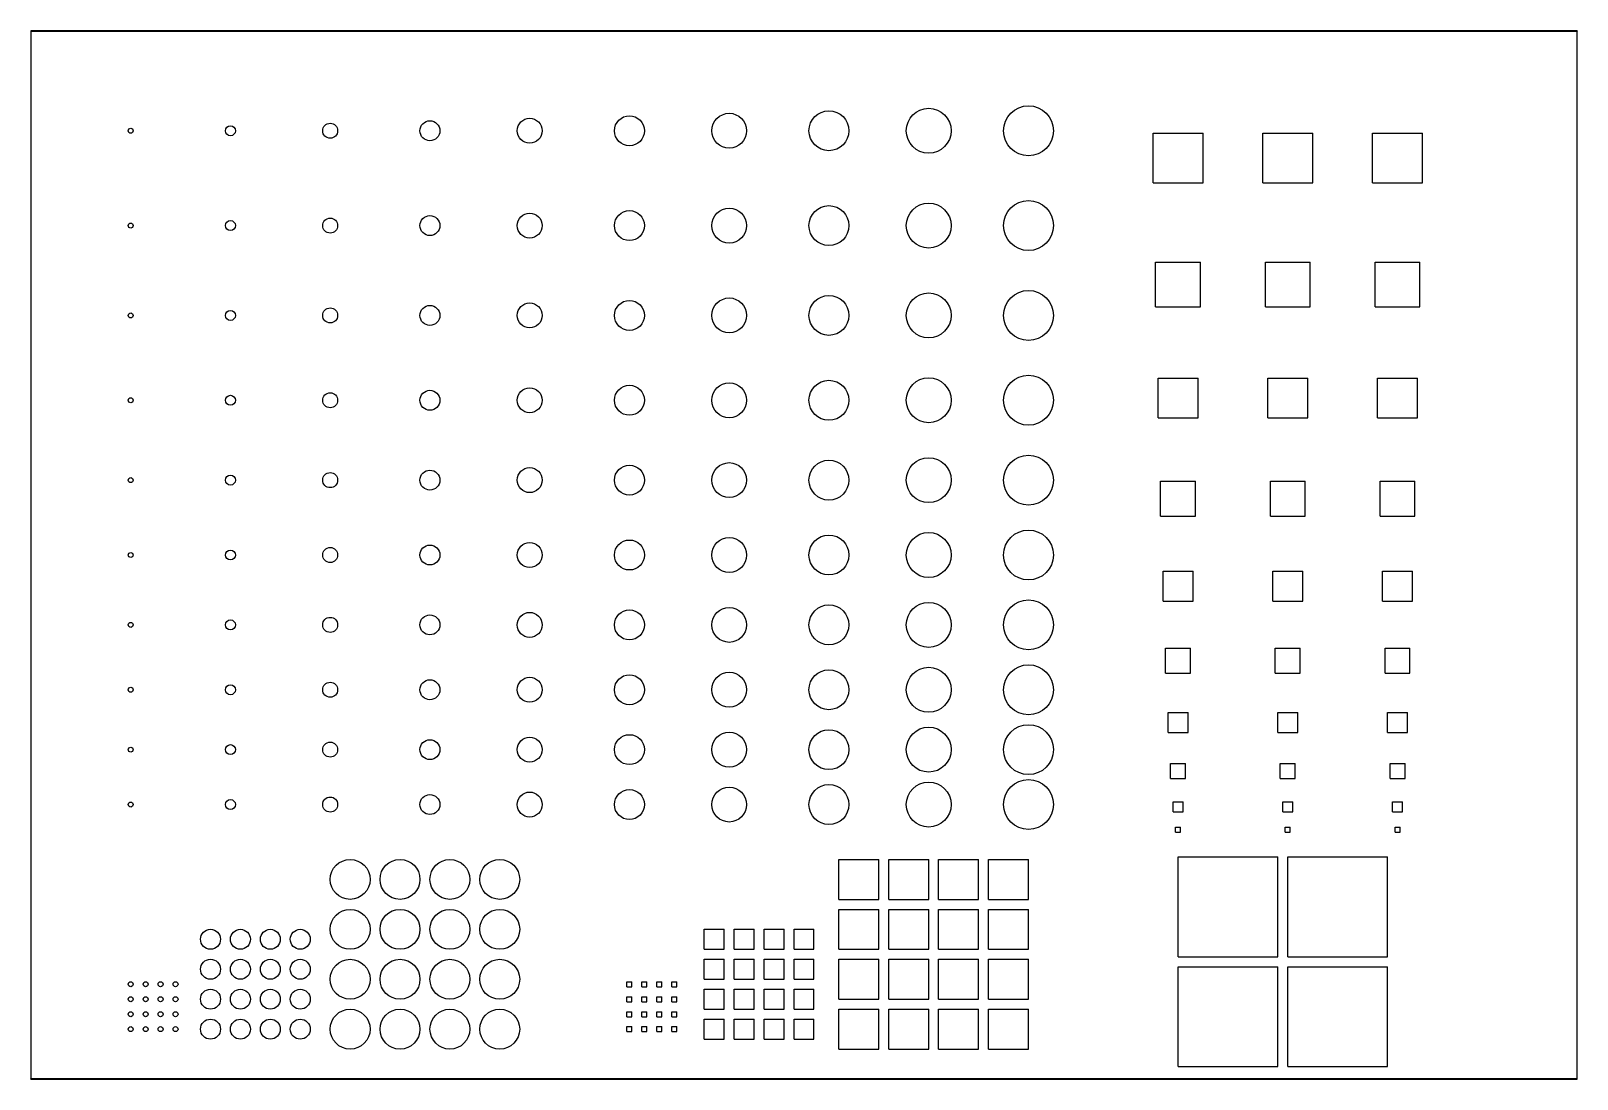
# Model space of a CAD drawing. Header units: millimetres. Extents: x 0 to 31, y -21 to 0.
import ezdxf

# ---------------------------------------------------------------- set-up
doc = ezdxf.new("R2010")
doc.units = ezdxf.units.MM
doc.layers.add('Shape2DView', color=7, linetype='CONTINUOUS')

msp = doc.modelspace()

# ---------------------------------------------------------------- linework, layer by layer
at = {"layer": 'Shape2DView'}
for p, q in [((0, 0), (0, -21)), ((31, 0), (0, 0)), ((31, -21), (31, 0)), ((22.5, -3.045), (22.5, -2.045)), ((22.5, -2.045), (23.5, -2.045)), ((23.5, -3.045), (23.5, -2.045)), ((24.7, -3.045), (24.7, -2.045)), ((24.7, -2.045), (25.7, -2.045)), ((25.7, -3.045), (25.7, -2.045)), ((26.9, -3.045), (26.9, -2.045)), ((26.9, -2.045), (27.9, -2.045)), ((27.9, -3.045), (27.9, -2.045)), ((22.5, -3.045), (23.5, -3.045)), ((24.7, -3.045), (25.7, -3.045)), ((26.9, -3.045), (27.9, -3.045)), ((22.55, -5.53), (22.55, -4.63)), ((22.55, -4.63), (23.45, -4.63)), ((23.45, -5.53), (23.45, -4.63)), ((24.75, -5.53), (24.75, -4.63)), ((24.75, -4.63), (25.65, -4.63)), ((25.65, -5.53), (25.65, -4.63)), ((26.95, -5.53), (26.95, -4.63)), ((26.95, -4.63), (27.85, -4.63)), ((27.85, -5.53), (27.85, -4.63)), ((22.55, -5.53), (23.45, -5.53)), ((24.75, -5.53), (25.65, -5.53)), ((26.95, -5.53), (27.85, -5.53)), ((22.6, -7.755), (22.6, -6.955)), ((22.6, -6.955), (23.4, -6.955)), ((23.4, -7.755), (23.4, -6.955)), ((24.8, -7.755), (24.8, -6.955)), ((24.8, -6.955), (25.6, -6.955)), ((25.6, -7.755), (25.6, -6.955)), ((27, -7.755), (27, -6.955)), ((27, -6.955), (27.8, -6.955)), ((27.8, -7.755), (27.8, -6.955)), ((22.6, -7.755), (23.4, -7.755)), ((24.8, -7.755), (25.6, -7.755)), ((27, -7.755), (27.8, -7.755)), ((22.65, -9.72), (22.65, -9.02)), ((22.65, -9.02), (23.35, -9.02)), ((23.35, -9.72), (23.35, -9.02)), ((24.85, -9.72), (24.85, -9.02)), ((24.85, -9.02), (25.55, -9.02)), ((25.55, -9.72), (25.55, -9.02)), ((27.05, -9.72), (27.05, -9.02)), ((27.05, -9.02), (27.75, -9.02)), ((27.75, -9.72), (27.75, -9.02)), ((22.65, -9.72), (23.35, -9.72)), ((24.85, -9.72), (25.55, -9.72)), ((27.05, -9.72), (27.75, -9.72)), ((22.7, -11.425), (22.7, -10.825)), ((22.7, -10.825), (23.3, -10.825)), ((23.3, -11.425), (23.3, -10.825)), ((24.9, -11.425), (24.9, -10.825)), ((24.9, -10.825), (25.5, -10.825)), ((25.5, -11.425), (25.5, -10.825)), ((27.1, -11.425), (27.1, -10.825)), ((27.1, -10.825), (27.7, -10.825)), ((27.7, -11.425), (27.7, -10.825)), ((22.7, -11.425), (23.3, -11.425)), ((24.9, -11.425), (25.5, -11.425)), ((27.1, -11.425), (27.7, -11.425)), ((22.75, -12.87), (22.75, -12.37)), ((22.75, -12.37), (23.25, -12.37)), ((23.25, -12.87), (23.25, -12.37)), ((24.95, -12.87), (24.95, -12.37)), ((24.95, -12.37), (25.45, -12.37)), ((25.45, -12.87), (25.45, -12.37)), ((27.15, -12.87), (27.15, -12.37)), ((27.15, -12.37), (27.65, -12.37)), ((27.65, -12.87), (27.65, -12.37)), ((22.75, -12.87), (23.25, -12.87)), ((24.95, -12.87), (25.45, -12.87)), ((27.15, -12.87), (27.65, -12.87)), ((22.8, -14.055), (22.8, -13.655)), ((22.8, -13.655), (23.2, -13.655)), ((23.2, -14.055), (23.2, -13.655)), ((25, -14.055), (25, -13.655)), ((25, -13.655), (25.4, -13.655)), ((25.4, -14.055), (25.4, -13.655)), ((27.2, -14.055), (27.2, -13.655)), ((27.2, -13.655), (27.6, -13.655)), ((27.6, -14.055), (27.6, -13.655)), ((22.8, -14.055), (23.2, -14.055)), ((25, -14.055), (25.4, -14.055)), ((27.2, -14.055), (27.6, -14.055)), ((22.85, -14.98), (22.85, -14.68)), ((22.85, -14.68), (23.15, -14.68)), ((23.15, -14.98), (23.15, -14.68)), ((25.05, -14.98), (25.05, -14.68)), ((25.05, -14.68), (25.35, -14.68)), ((25.35, -14.98), (25.35, -14.68)), ((27.25, -14.98), (27.25, -14.68)), ((27.25, -14.68), (27.55, -14.68)), ((27.55, -14.98), (27.55, -14.68)), ((22.85, -14.98), (23.15, -14.98)), ((25.05, -14.98), (25.35, -14.98)), ((27.25, -14.98), (27.55, -14.98)), ((22.9, -15.645), (22.9, -15.445)), ((22.9, -15.445), (23.1, -15.445)), ((23.1, -15.645), (23.1, -15.445)), ((25.1, -15.645), (25.1, -15.445)), ((25.1, -15.445), (25.3, -15.445)), ((25.3, -15.645), (25.3, -15.445)), ((27.3, -15.645), (27.3, -15.445)), ((27.3, -15.445), (27.5, -15.445)), ((27.5, -15.645), (27.5, -15.445)), ((22.9, -15.645), (23.1, -15.645)), ((25.1, -15.645), (25.3, -15.645)), ((27.3, -15.645), (27.5, -15.645)), ((22.95, -16.05), (22.95, -15.95)), ((22.95, -15.95), (23.05, -15.95)), ((22.95, -16.05), (23.05, -16.05)), ((23.05, -16.05), (23.05, -15.95)), ((25.15, -16.05), (25.15, -15.95)), ((25.15, -15.95), (25.25, -15.95)), ((25.15, -16.05), (25.25, -16.05)), ((25.25, -16.05), (25.25, -15.95)), ((27.35, -16.05), (27.35, -15.95)), ((27.35, -15.95), (27.45, -15.95)), ((27.35, -16.05), (27.45, -16.05)), ((27.45, -16.05), (27.45, -15.95)), ((16.2, -17.4), (16.2, -16.6)), ((16.2, -16.6), (17, -16.6)), ((17, -17.4), (17, -16.6)), ((17.2, -17.4), (17.2, -16.6)), ((17.2, -16.6), (18, -16.6)), ((18, -17.4), (18, -16.6)), ((18.2, -17.4), (18.2, -16.6)), ((18.2, -16.6), (19, -16.6)), ((19, -17.4), (19, -16.6)), ((19.2, -17.4), (19.2, -16.6)), ((19.2, -16.6), (20, -16.6)), ((20, -17.4), (20, -16.6)), ((23, -18.55), (23, -16.55)), ((23, -16.55), (25, -16.55)), ((25, -18.55), (25, -16.55)), ((25.2, -18.55), (25.2, -16.55)), ((25.2, -16.55), (27.2, -16.55)), ((27.2, -18.55), (27.2, -16.55)), ((16.2, -17.4), (17, -17.4)), ((16.2, -18.4), (16.2, -17.6)), ((16.2, -17.6), (17, -17.6)), ((17, -18.4), (17, -17.6)), ((17.2, -17.4), (18, -17.4)), ((17.2, -18.4), (17.2, -17.6)), ((17.2, -17.6), (18, -17.6)), ((18, -18.4), (18, -17.6)), ((18.2, -17.4), (19, -17.4)), ((18.2, -18.4), (18.2, -17.6)), ((18.2, -17.6), (19, -17.6)), ((19, -18.4), (19, -17.6)), ((19.2, -17.4), (20, -17.4)), ((19.2, -18.4), (19.2, -17.6)), ((19.2, -17.6), (20, -17.6)), ((20, -18.4), (20, -17.6)), ((13.5, -18.4), (13.5, -18)), ((13.5, -18), (13.9, -18)), ((13.9, -18.4), (13.9, -18)), ((14.1, -18.4), (14.1, -18)), ((14.1, -18), (14.5, -18)), ((14.5, -18.4), (14.5, -18)), ((14.7, -18.4), (14.7, -18)), ((14.7, -18), (15.1, -18)), ((15.1, -18.4), (15.1, -18)), ((15.3, -18.4), (15.3, -18)), ((15.3, -18), (15.7, -18)), ((15.7, -18.4), (15.7, -18)), ((13.5, -18.4), (13.9, -18.4)), ((14.1, -18.4), (14.5, -18.4)), ((14.7, -18.4), (15.1, -18.4)), ((15.3, -18.4), (15.7, -18.4)), ((16.2, -18.4), (17, -18.4)), ((17.2, -18.4), (18, -18.4)), ((18.2, -18.4), (19, -18.4)), ((19.2, -18.4), (20, -18.4)), ((23, -18.55), (25, -18.55)), ((25.2, -18.55), (27.2, -18.55)), ((13.5, -19), (13.5, -18.6)), ((13.5, -18.6), (13.9, -18.6)), ((13.9, -19), (13.9, -18.6)), ((14.1, -19), (14.1, -18.6)), ((14.1, -18.6), (14.5, -18.6)), ((14.5, -19), (14.5, -18.6)), ((14.7, -19), (14.7, -18.6)), ((14.7, -18.6), (15.1, -18.6)), ((15.1, -19), (15.1, -18.6)), ((15.3, -19), (15.3, -18.6)), ((15.3, -18.6), (15.7, -18.6)), ((15.7, -19), (15.7, -18.6)), ((16.2, -19.4), (16.2, -18.6)), ((16.2, -18.6), (17, -18.6)), ((17, -19.4), (17, -18.6)), ((17.2, -19.4), (17.2, -18.6)), ((17.2, -18.6), (18, -18.6)), ((18, -19.4), (18, -18.6)), ((18.2, -19.4), (18.2, -18.6)), ((18.2, -18.6), (19, -18.6)), ((19, -19.4), (19, -18.6)), ((19.2, -19.4), (19.2, -18.6)), ((19.2, -18.6), (20, -18.6)), ((20, -19.4), (20, -18.6)), ((23, -20.75), (23, -18.75)), ((23, -18.75), (25, -18.75)), ((25, -20.75), (25, -18.75)), ((25.2, -20.75), (25.2, -18.75)), ((25.2, -18.75), (27.2, -18.75)), ((27.2, -20.75), (27.2, -18.75)), ((11.95, -19.15), (11.95, -19.05)), ((11.95, -19.05), (12.05, -19.05)), ((11.95, -19.15), (12.05, -19.15)), ((12.05, -19.15), (12.05, -19.05)), ((12.25, -19.15), (12.25, -19.05)), ((12.25, -19.05), (12.35, -19.05)), ((12.25, -19.15), (12.35, -19.15)), ((12.35, -19.15), (12.35, -19.05)), ((12.55, -19.15), (12.55, -19.05)), ((12.55, -19.05), (12.65, -19.05)), ((12.55, -19.15), (12.65, -19.15)), ((12.65, -19.15), (12.65, -19.05)), ((12.85, -19.15), (12.85, -19.05)), ((12.85, -19.05), (12.95, -19.05)), ((12.85, -19.15), (12.95, -19.15)), ((12.95, -19.15), (12.95, -19.05)), ((13.5, -19), (13.9, -19)), ((13.5, -19.6), (13.5, -19.2)), ((13.5, -19.2), (13.9, -19.2)), ((13.9, -19.6), (13.9, -19.2)), ((14.1, -19), (14.5, -19)), ((14.1, -19.6), (14.1, -19.2)), ((14.1, -19.2), (14.5, -19.2)), ((14.5, -19.6), (14.5, -19.2)), ((14.7, -19), (15.1, -19)), ((14.7, -19.6), (14.7, -19.2)), ((14.7, -19.2), (15.1, -19.2)), ((15.1, -19.6), (15.1, -19.2)), ((15.3, -19), (15.7, -19)), ((15.3, -19.6), (15.3, -19.2)), ((15.3, -19.2), (15.7, -19.2)), ((15.7, -19.6), (15.7, -19.2)), ((11.95, -19.45), (11.95, -19.35)), ((11.95, -19.35), (12.05, -19.35)), ((11.95, -19.45), (12.05, -19.45)), ((12.05, -19.45), (12.05, -19.35)), ((12.25, -19.45), (12.25, -19.35)), ((12.25, -19.35), (12.35, -19.35)), ((12.25, -19.45), (12.35, -19.45)), ((12.35, -19.45), (12.35, -19.35)), ((12.55, -19.45), (12.55, -19.35)), ((12.55, -19.35), (12.65, -19.35)), ((12.55, -19.45), (12.65, -19.45)), ((12.65, -19.45), (12.65, -19.35)), ((12.85, -19.45), (12.85, -19.35)), ((12.85, -19.35), (12.95, -19.35)), ((12.85, -19.45), (12.95, -19.45)), ((12.95, -19.45), (12.95, -19.35)), ((16.2, -19.4), (17, -19.4)), ((17.2, -19.4), (18, -19.4)), ((18.2, -19.4), (19, -19.4)), ((19.2, -19.4), (20, -19.4)), ((11.95, -19.75), (11.95, -19.65)), ((11.95, -19.65), (12.05, -19.65)), ((11.95, -19.75), (12.05, -19.75)), ((12.05, -19.75), (12.05, -19.65)), ((12.25, -19.75), (12.25, -19.65)), ((12.25, -19.65), (12.35, -19.65)), ((12.25, -19.75), (12.35, -19.75)), ((12.35, -19.75), (12.35, -19.65)), ((12.55, -19.75), (12.55, -19.65)), ((12.55, -19.65), (12.65, -19.65)), ((12.55, -19.75), (12.65, -19.75)), ((12.65, -19.75), (12.65, -19.65)), ((12.85, -19.75), (12.85, -19.65)), ((12.85, -19.65), (12.95, -19.65)), ((12.85, -19.75), (12.95, -19.75)), ((12.95, -19.75), (12.95, -19.65)), ((13.5, -19.6), (13.9, -19.6)), ((13.5, -20.2), (13.5, -19.8)), ((13.5, -19.8), (13.9, -19.8)), ((13.9, -20.2), (13.9, -19.8)), ((14.1, -19.6), (14.5, -19.6)), ((14.1, -20.2), (14.1, -19.8)), ((14.1, -19.8), (14.5, -19.8)), ((14.5, -20.2), (14.5, -19.8)), ((14.7, -19.6), (15.1, -19.6)), ((14.7, -20.2), (14.7, -19.8)), ((14.7, -19.8), (15.1, -19.8)), ((15.1, -20.2), (15.1, -19.8)), ((15.3, -19.6), (15.7, -19.6)), ((15.3, -20.2), (15.3, -19.8)), ((15.3, -19.8), (15.7, -19.8)), ((15.7, -20.2), (15.7, -19.8)), ((16.2, -20.4), (16.2, -19.6)), ((16.2, -19.6), (17, -19.6)), ((17, -20.4), (17, -19.6)), ((17.2, -20.4), (17.2, -19.6)), ((17.2, -19.6), (18, -19.6)), ((18, -20.4), (18, -19.6)), ((18.2, -20.4), (18.2, -19.6)), ((18.2, -19.6), (19, -19.6)), ((19, -20.4), (19, -19.6)), ((19.2, -20.4), (19.2, -19.6)), ((19.2, -19.6), (20, -19.6)), ((20, -20.4), (20, -19.6)), ((11.95, -20.05), (11.95, -19.95)), ((11.95, -19.95), (12.05, -19.95)), ((11.95, -20.05), (12.05, -20.05)), ((12.05, -20.05), (12.05, -19.95)), ((12.25, -20.05), (12.25, -19.95)), ((12.25, -19.95), (12.35, -19.95)), ((12.25, -20.05), (12.35, -20.05)), ((12.35, -20.05), (12.35, -19.95)), ((12.55, -20.05), (12.55, -19.95)), ((12.55, -19.95), (12.65, -19.95)), ((12.55, -20.05), (12.65, -20.05)), ((12.65, -20.05), (12.65, -19.95)), ((12.85, -20.05), (12.85, -19.95)), ((12.85, -19.95), (12.95, -19.95)), ((12.85, -20.05), (12.95, -20.05)), ((12.95, -20.05), (12.95, -19.95)), ((13.5, -20.2), (13.9, -20.2)), ((14.1, -20.2), (14.5, -20.2)), ((14.7, -20.2), (15.1, -20.2)), ((15.3, -20.2), (15.7, -20.2)), ((16.2, -20.4), (17, -20.4)), ((17.2, -20.4), (18, -20.4)), ((18.2, -20.4), (19, -20.4)), ((19.2, -20.4), (20, -20.4)), ((23, -20.75), (25, -20.75)), ((25.2, -20.75), (27.2, -20.75)), ((0, -21), (31, -21))]:
    msp.add_line(p, q, dxfattribs=at)
for centre, radius in [((18, -2), 0.45), ((20, -2), 0.5), ((6, -2), 0.15), ((8, -2), 0.2), ((10, -2), 0.25), ((12, -2), 0.3), ((14, -2), 0.35), ((16, -2), 0.4), ((2, -2), 0.05), ((4, -2), 0.1), ((20, -3.9), 0.5), ((8, -3.9), 0.2), ((10, -3.9), 0.25), ((12, -3.9), 0.3), ((14, -3.9), 0.35), ((16, -3.9), 0.4), ((18, -3.9), 0.45), ((2, -3.9), 0.05), ((4, -3.9), 0.1), ((6, -3.9), 0.15), ((18, -5.7), 0.45), ((20, -5.7), 0.5), ((6, -5.7), 0.15), ((8, -5.7), 0.2), ((10, -5.7), 0.25), ((12, -5.7), 0.3), ((14, -5.7), 0.35), ((16, -5.7), 0.4), ((2, -5.7), 0.05), ((4, -5.7), 0.1), ((12, -7.4), 0.3), ((14, -7.4), 0.35), ((16, -7.4), 0.4), ((18, -7.4), 0.45), ((20, -7.4), 0.5), ((2, -7.4), 0.05), ((4, -7.4), 0.1), ((6, -7.4), 0.15), ((8, -7.4), 0.2), ((10, -7.4), 0.25), ((14, -9), 0.35), ((16, -9), 0.4), ((18, -9), 0.45), ((20, -9), 0.5), ((2, -9), 0.05), ((4, -9), 0.1), ((6, -9), 0.15), ((8, -9), 0.2), ((10, -9), 0.25), ((12, -9), 0.3), ((12, -10.5), 0.3), ((14, -10.5), 0.35), ((16, -10.5), 0.4), ((18, -10.5), 0.45), ((20, -10.5), 0.5), ((2, -10.5), 0.05), ((4, -10.5), 0.1), ((6, -10.5), 0.15), ((8, -10.5), 0.2), ((10, -10.5), 0.25), ((18, -11.9), 0.45), ((20, -11.9), 0.5), ((6, -11.9), 0.15), ((8, -11.9), 0.2), ((10, -11.9), 0.25), ((12, -11.9), 0.3), ((14, -11.9), 0.35), ((16, -11.9), 0.4), ((2, -11.9), 0.05), ((4, -11.9), 0.1), ((20, -13.2), 0.5), ((8, -13.2), 0.2), ((10, -13.2), 0.25), ((12, -13.2), 0.3), ((14, -13.2), 0.35), ((16, -13.2), 0.4), ((18, -13.2), 0.45), ((2, -13.2), 0.05), ((4, -13.2), 0.1), ((6, -13.2), 0.15), ((20, -14.4), 0.5), ((6, -14.4), 0.15), ((8, -14.4), 0.2), ((10, -14.4), 0.25), ((12, -14.4), 0.3), ((14, -14.4), 0.35), ((16, -14.4), 0.4), ((18, -14.4), 0.45), ((2, -14.4), 0.05), ((4, -14.4), 0.1), ((14, -15.5), 0.35), ((16, -15.5), 0.4), ((18, -15.5), 0.45), ((20, -15.5), 0.5), ((2, -15.5), 0.05), ((4, -15.5), 0.1), ((6, -15.5), 0.15), ((8, -15.5), 0.2), ((10, -15.5), 0.25), ((12, -15.5), 0.3), ((6.4, -17), 0.4), ((7.4, -17), 0.4), ((8.4, -17), 0.4), ((9.4, -17), 0.4), ((6.4, -18), 0.4), ((7.4, -18), 0.4), ((8.4, -18), 0.4), ((9.4, -18), 0.4), ((3.6, -18.2), 0.2), ((4.2, -18.2), 0.2), ((4.8, -18.2), 0.2), ((5.4, -18.2), 0.2), ((3.6, -18.8), 0.2), ((4.2, -18.8), 0.2), ((4.8, -18.8), 0.2), ((5.4, -18.8), 0.2), ((6.4, -19), 0.4), ((7.4, -19), 0.4), ((8.4, -19), 0.4), ((9.4, -19), 0.4), ((2, -19.1), 0.05), ((2.3, -19.1), 0.05), ((2.6, -19.1), 0.05), ((2.9, -19.1), 0.05), ((3.6, -19.4), 0.2), ((4.2, -19.4), 0.2), ((4.8, -19.4), 0.2), ((5.4, -19.4), 0.2), ((2, -19.4), 0.05), ((2.3, -19.4), 0.05), ((2.6, -19.4), 0.05), ((2.9, -19.4), 0.05), ((2, -19.7), 0.05), ((2.3, -19.7), 0.05), ((2.6, -19.7), 0.05), ((2.9, -19.7), 0.05), ((3.6, -20), 0.2), ((4.2, -20), 0.2), ((4.8, -20), 0.2), ((5.4, -20), 0.2), ((6.4, -20), 0.4), ((7.4, -20), 0.4), ((8.4, -20), 0.4), ((9.4, -20), 0.4), ((2, -20), 0.05), ((2.3, -20), 0.05), ((2.6, -20), 0.05), ((2.9, -20), 0.05)]:
    msp.add_circle(centre, radius, dxfattribs=at)
for points in [[(0, 0), (0.003, -0.003)], [(31, 0), (30.997, -0.003)], [(0.003, -20.997), (0.003, -0.003)], [(0.003, -0.003), (30.997, -0.003)], [(30.997, -0.003), (30.997, -20.997)], [(0, -21), (0.003, -20.997)], [(30.997, -20.997), (0.003, -20.997)], [(31, -21), (30.997, -20.997)]]:
    msp.add_open_spline(points, degree=1, dxfattribs=at)

doc.saveas('drawing.dxf')
